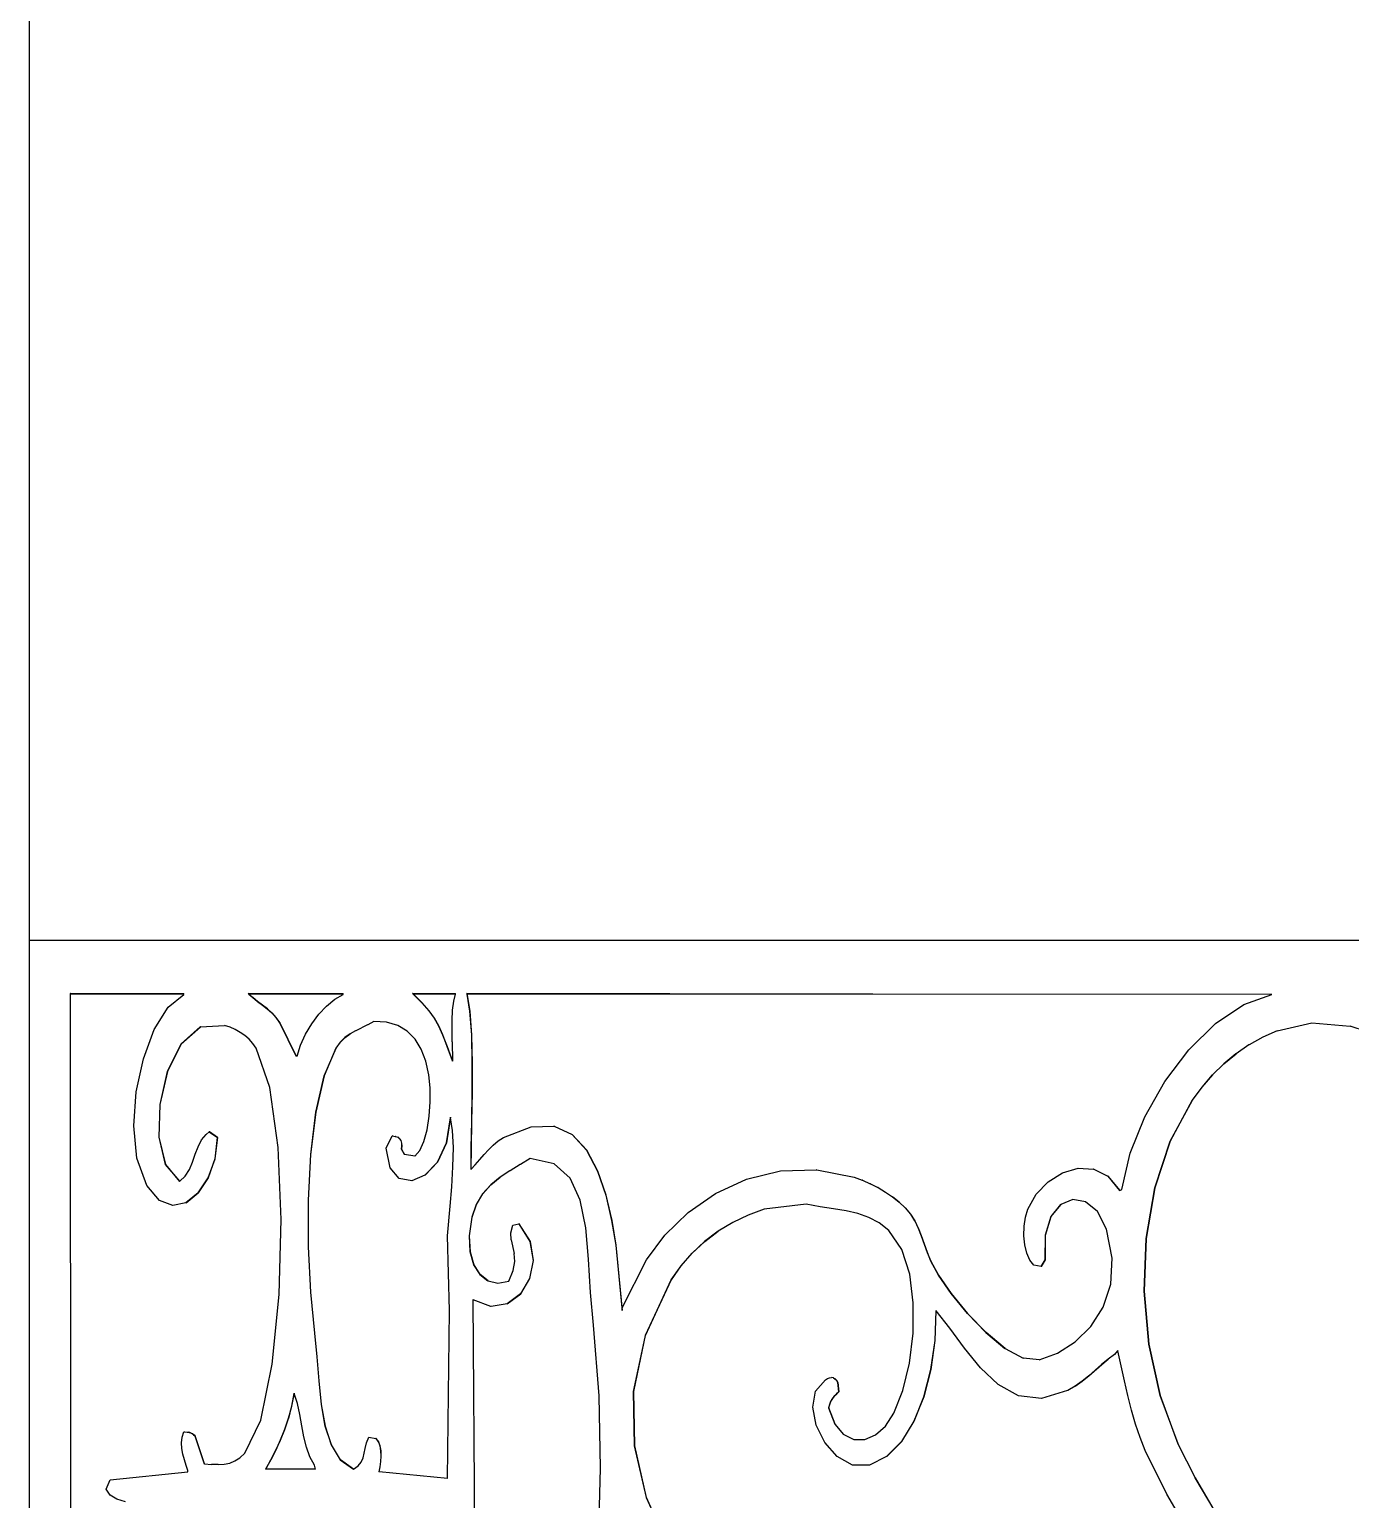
# Model space of a CAD drawing. Header units: inches. Extents: x 1397 to 20304, y -27267 to -746.
# Drawn here: x 14226.23 to 14240.74, y -21171.26 to -21155.11 of the extents above; entities that cross this region are included whole.
import ezdxf

# ---------------------------------------------------------------- set-up
doc = ezdxf.new("R2010")
doc.units = ezdxf.units.IN
doc.header["$LTSCALE"] = 17
doc.header["$MEASUREMENT"] = 0
doc.layers.add('25 BOT BAR', color=12, linetype='Continuous', lineweight=25)

msp = doc.modelspace()

# ---------------------------------------------------------------- linework, layer by layer
for p, q in [((14226.234, -21189.111), (14226.234, -21165.111)), ((14226.234, -21165.111), (14241.717, -21165.111)), ((14226.685, -21165.697), (14226.683, -21165.697)), ((14226.683, -21165.697), (14226.683, -21165.704)), ((14226.685, -21165.704), (14226.683, -21165.704)), ((14226.683, -21165.704), (14226.688, -21174.611)), ((14226.685, -21165.697), (14227.928, -21165.697)), ((14226.685, -21165.704), (14226.685, -21165.697)), ((14227.928, -21165.704), (14226.685, -21165.704)), ((14226.69, -21174.611), (14226.685, -21165.704)), ((14227.757, -21165.848), (14227.928, -21165.711)), ((14227.928, -21165.704), (14227.928, -21165.697)), ((14227.928, -21165.711), (14227.928, -21165.704)), ((14228.635, -21165.697), (14228.643, -21165.704)), ((14228.637, -21165.697), (14228.635, -21165.697)), ((14228.645, -21165.704), (14228.637, -21165.697)), ((14228.637, -21165.697), (14229.678, -21165.697)), ((14228.645, -21165.704), (14228.643, -21165.704)), ((14228.643, -21165.704), (14228.686, -21165.743)), ((14228.688, -21165.743), (14228.645, -21165.704)), ((14229.678, -21165.704), (14228.645, -21165.704)), ((14228.686, -21165.743), (14228.738, -21165.785)), ((14228.688, -21165.743), (14228.686, -21165.743)), ((14228.74, -21165.785), (14228.688, -21165.743)), ((14229.497, -21165.836), (14229.587, -21165.762)), ((14229.587, -21165.762), (14229.678, -21165.711)), ((14229.678, -21165.704), (14229.678, -21165.697)), ((14229.678, -21165.711), (14229.678, -21165.704)), ((14230.441, -21165.697), (14230.544, -21165.802)), ((14230.443, -21165.697), (14230.441, -21165.697)), ((14230.451, -21165.704), (14230.443, -21165.697)), ((14230.443, -21165.697), (14230.912, -21165.697)), ((14230.911, -21165.704), (14230.451, -21165.704)), ((14230.546, -21165.802), (14230.451, -21165.704)), ((14230.893, -21165.782), (14230.911, -21165.704)), ((14230.911, -21165.704), (14230.912, -21165.697)), ((14231.036, -21165.697), (14231.069, -21165.893)), ((14231.038, -21165.697), (14231.036, -21165.697)), ((14231.039, -21165.704), (14231.038, -21165.697)), ((14235.493, -21165.704), (14231.038, -21165.697)), ((14235.493, -21165.704), (14231.039, -21165.704)), ((14231.071, -21165.893), (14231.039, -21165.704)), ((14239.877, -21165.711), (14235.493, -21165.704)), ((14239.567, -21165.818), (14239.877, -21165.711)), ((14227.605, -21166.093), (14227.757, -21165.848)), ((14228.738, -21165.785), (14228.792, -21165.825)), ((14228.74, -21165.785), (14228.738, -21165.785)), ((14228.794, -21165.825), (14228.74, -21165.785)), ((14228.792, -21165.825), (14228.845, -21165.867)), ((14228.794, -21165.825), (14228.792, -21165.825)), ((14228.847, -21165.867), (14228.794, -21165.825)), ((14228.845, -21165.867), (14228.895, -21165.911)), ((14228.847, -21165.867), (14228.845, -21165.867)), ((14228.897, -21165.911), (14228.847, -21165.867)), ((14228.895, -21165.911), (14228.941, -21165.961)), ((14228.897, -21165.911), (14228.895, -21165.911)), ((14228.944, -21165.961), (14228.897, -21165.911)), ((14229.334, -21166.031), (14229.411, -21165.926)), ((14229.411, -21165.926), (14229.497, -21165.836)), ((14230.544, -21165.802), (14230.62, -21165.89)), ((14230.546, -21165.802), (14230.544, -21165.802)), ((14230.622, -21165.89), (14230.546, -21165.802)), ((14230.62, -21165.89), (14230.678, -21165.97)), ((14230.622, -21165.89), (14230.62, -21165.89)), ((14230.681, -21165.97), (14230.622, -21165.89)), ((14230.875, -21165.995), (14230.881, -21165.883)), ((14230.881, -21165.883), (14230.893, -21165.782)), ((14231.069, -21165.893), (14231.088, -21166.156)), ((14231.071, -21165.893), (14231.069, -21165.893)), ((14231.09, -21166.156), (14231.071, -21165.893)), ((14239.258, -21166.027), (14239.567, -21165.818)), ((14228.11, -21166.064), (14227.899, -21166.252)), ((14227.901, -21166.252), (14228.113, -21166.064)), ((14228.113, -21166.064), (14228.11, -21166.064)), ((14228.113, -21166.064), (14228.377, -21166.048)), ((14228.437, -21166.069), (14228.377, -21166.048)), ((14228.494, -21166.094), (14228.437, -21166.069)), ((14228.941, -21165.961), (14228.983, -21166.019)), ((14228.944, -21165.961), (14228.941, -21165.961)), ((14228.985, -21166.019), (14228.944, -21165.961)), ((14228.983, -21166.019), (14229.162, -21166.385)), ((14228.985, -21166.019), (14228.983, -21166.019)), ((14229.164, -21166.385), (14228.985, -21166.019)), ((14229.266, -21166.145), (14229.334, -21166.031)), ((14229.946, -21166.042), (14229.817, -21166.107)), ((14229.948, -21166.042), (14229.946, -21166.042)), ((14230.015, -21166.004), (14229.948, -21166.042)), ((14230.156, -21166.013), (14230.015, -21166.004)), ((14230.278, -21166.051), (14230.156, -21166.013)), ((14230.383, -21166.113), (14230.278, -21166.051)), ((14230.678, -21165.97), (14230.726, -21166.054)), ((14230.681, -21165.97), (14230.678, -21165.97)), ((14230.728, -21166.054), (14230.681, -21165.97)), ((14230.726, -21166.054), (14230.77, -21166.154)), ((14230.728, -21166.054), (14230.726, -21166.054)), ((14230.772, -21166.154), (14230.728, -21166.054)), ((14230.874, -21166.113), (14230.875, -21165.995)), ((14238.965, -21166.317), (14239.258, -21166.027)), ((14239.935, -21166.107), (14240.314, -21166.019)), ((14240.314, -21166.019), (14240.734, -21166.057)), ((14241.107, -21166.18), (14240.734, -21166.057)), ((14227.485, -21166.414), (14227.605, -21166.093)), ((14227.899, -21166.252), (14227.749, -21166.556)), ((14227.751, -21166.556), (14227.901, -21166.252)), ((14227.901, -21166.252), (14227.899, -21166.252)), ((14228.549, -21166.125), (14228.494, -21166.094)), ((14228.6, -21166.16), (14228.549, -21166.125)), ((14228.646, -21166.2), (14228.6, -21166.16)), ((14228.688, -21166.246), (14228.646, -21166.2)), ((14228.725, -21166.297), (14228.688, -21166.246)), ((14229.212, -21166.264), (14229.266, -21166.145)), ((14229.647, -21166.232), (14229.6, -21166.297)), ((14229.602, -21166.297), (14229.649, -21166.232)), ((14229.699, -21166.182), (14229.647, -21166.232)), ((14229.649, -21166.232), (14229.647, -21166.232)), ((14229.649, -21166.232), (14229.701, -21166.182)), ((14229.755, -21166.141), (14229.699, -21166.182)), ((14229.701, -21166.182), (14229.699, -21166.182)), ((14229.701, -21166.182), (14229.757, -21166.141)), ((14229.757, -21166.141), (14229.755, -21166.141)), ((14229.815, -21166.107), (14229.757, -21166.141)), ((14229.817, -21166.107), (14229.815, -21166.107)), ((14230.469, -21166.2), (14230.383, -21166.113)), ((14230.537, -21166.31), (14230.469, -21166.2)), ((14230.77, -21166.154), (14230.819, -21166.28)), ((14230.772, -21166.154), (14230.77, -21166.154)), ((14230.821, -21166.28), (14230.772, -21166.154)), ((14230.875, -21166.23), (14230.874, -21166.113)), ((14230.875, -21166.23), (14230.879, -21166.437)), ((14231.088, -21166.156), (14231.095, -21166.462)), ((14231.09, -21166.156), (14231.088, -21166.156)), ((14231.097, -21166.462), (14231.09, -21166.156)), ((14239.775, -21166.178), (14239.626, -21166.263)), ((14239.777, -21166.178), (14239.775, -21166.178)), ((14239.933, -21166.107), (14239.777, -21166.178)), ((14239.935, -21166.107), (14239.933, -21166.107)), ((14227.406, -21166.777), (14227.485, -21166.414)), ((14228.874, -21166.73), (14228.725, -21166.297)), ((14229.164, -21166.385), (14229.162, -21166.385)), ((14229.173, -21166.385), (14229.164, -21166.385)), ((14229.173, -21166.385), (14229.212, -21166.264)), ((14229.6, -21166.297), (14229.469, -21166.601)), ((14229.471, -21166.601), (14229.602, -21166.297)), ((14229.602, -21166.297), (14229.6, -21166.297)), ((14230.588, -21166.44), (14230.537, -21166.31)), ((14230.819, -21166.28), (14230.879, -21166.443)), ((14230.821, -21166.28), (14230.819, -21166.28)), ((14230.879, -21166.437), (14230.821, -21166.28)), ((14238.702, -21166.666), (14238.965, -21166.317)), ((14239.481, -21166.361), (14239.347, -21166.472)), ((14239.349, -21166.472), (14239.483, -21166.361)), ((14239.483, -21166.361), (14239.481, -21166.361)), ((14239.624, -21166.263), (14239.483, -21166.361)), ((14239.626, -21166.263), (14239.624, -21166.263)), ((14227.749, -21166.556), (14227.666, -21166.916)), ((14227.668, -21166.916), (14227.751, -21166.556)), ((14227.751, -21166.556), (14227.749, -21166.556)), ((14230.621, -21166.59), (14230.588, -21166.44)), ((14230.879, -21166.443), (14230.879, -21166.437)), ((14231.095, -21166.462), (14231.094, -21166.785)), ((14231.097, -21166.462), (14231.095, -21166.462)), ((14231.096, -21166.785), (14231.097, -21166.462)), ((14239.347, -21166.472), (14239.222, -21166.593)), ((14239.224, -21166.593), (14239.349, -21166.472)), ((14239.349, -21166.472), (14239.347, -21166.472)), ((14228.964, -21167.389), (14228.874, -21166.73)), ((14229.469, -21166.601), (14229.377, -21167)), ((14229.379, -21167), (14229.471, -21166.601)), ((14229.471, -21166.601), (14229.469, -21166.601)), ((14230.635, -21166.734), (14230.621, -21166.59)), ((14230.635, -21166.889), (14230.635, -21166.734)), ((14238.482, -21167.051), (14238.702, -21166.666)), ((14239.106, -21166.726), (14239.002, -21166.868)), ((14239.004, -21166.868), (14239.109, -21166.726)), ((14239.222, -21166.593), (14239.106, -21166.726)), ((14239.109, -21166.726), (14239.106, -21166.726)), ((14239.109, -21166.726), (14239.224, -21166.593)), ((14239.224, -21166.593), (14239.222, -21166.593)), ((14227.379, -21167.152), (14227.406, -21166.777)), ((14230.624, -21167.046), (14230.635, -21166.889)), ((14231.094, -21166.785), (14231.089, -21167.104)), ((14231.091, -21167.104), (14231.096, -21166.785)), ((14231.096, -21166.785), (14231.094, -21166.785)), ((14239.002, -21166.868), (14238.758, -21167.321)), ((14238.76, -21167.321), (14239.004, -21166.868)), ((14239.004, -21166.868), (14239.002, -21166.868)), ((14227.666, -21166.916), (14227.656, -21167.276)), ((14227.658, -21167.276), (14227.668, -21166.916)), ((14227.668, -21166.916), (14227.666, -21166.916)), ((14229.377, -21167), (14229.32, -21167.465)), ((14229.323, -21167.465), (14229.379, -21167)), ((14229.379, -21167), (14229.377, -21167)), ((14230.6, -21167.194), (14230.624, -21167.046)), ((14230.856, -21167.058), (14230.813, -21167.337)), ((14230.858, -21167.065), (14230.856, -21167.058)), ((14238.319, -21167.453), (14238.482, -21167.051)), ((14227.415, -21167.505), (14227.379, -21167.152)), ((14228.175, -21167.248), (14228.209, -21167.219)), ((14228.211, -21167.219), (14228.209, -21167.219)), ((14228.209, -21167.219), (14228.21, -21167.22)), ((14228.211, -21167.219), (14228.21, -21167.22)), ((14228.21, -21167.22), (14228.298, -21167.278)), ((14228.298, -21167.278), (14228.211, -21167.219)), ((14230.566, -21167.323), (14230.6, -21167.194)), ((14230.815, -21167.337), (14230.858, -21167.065)), ((14230.881, -21167.202), (14230.858, -21167.065)), ((14230.889, -21167.389), (14230.881, -21167.202)), ((14231.089, -21167.104), (14231.084, -21167.393)), ((14231.086, -21167.393), (14231.091, -21167.104)), ((14231.091, -21167.104), (14231.089, -21167.104)), ((14231.44, -21167.278), (14231.743, -21167.161)), ((14231.743, -21167.161), (14231.992, -21167.155)), ((14231.994, -21167.155), (14231.992, -21167.155)), ((14231.994, -21167.155), (14232.193, -21167.248)), ((14227.656, -21167.276), (14227.727, -21167.577)), ((14227.658, -21167.276), (14227.656, -21167.276)), ((14227.729, -21167.577), (14227.658, -21167.276)), ((14228.054, -21167.464), (14228.085, -21167.382)), ((14228.085, -21167.382), (14228.123, -21167.307)), ((14228.123, -21167.307), (14228.175, -21167.248)), ((14228.298, -21167.278), (14228.27, -21167.513)), ((14228.272, -21167.513), (14228.3, -21167.278)), ((14228.3, -21167.278), (14228.298, -21167.278)), ((14230.15, -21167.395), (14230.217, -21167.263)), ((14230.219, -21167.263), (14230.217, -21167.263)), ((14230.219, -21167.263), (14230.251, -21167.267)), ((14230.253, -21167.267), (14230.251, -21167.267)), ((14230.253, -21167.267), (14230.279, -21167.277)), ((14230.279, -21167.277), (14230.299, -21167.293)), ((14230.281, -21167.277), (14230.279, -21167.277)), ((14230.301, -21167.293), (14230.281, -21167.277)), ((14230.299, -21167.293), (14230.313, -21167.314)), ((14230.301, -21167.293), (14230.299, -21167.293)), ((14230.315, -21167.314), (14230.301, -21167.293)), ((14230.313, -21167.314), (14230.321, -21167.34)), ((14230.315, -21167.314), (14230.313, -21167.314)), ((14230.323, -21167.34), (14230.315, -21167.314)), ((14230.322, -21167.372), (14230.318, -21167.409)), ((14230.32, -21167.409), (14230.324, -21167.372)), ((14230.321, -21167.34), (14230.322, -21167.372)), ((14230.323, -21167.34), (14230.321, -21167.34)), ((14230.324, -21167.372), (14230.322, -21167.372)), ((14230.324, -21167.372), (14230.323, -21167.34)), ((14230.52, -21167.422), (14230.566, -21167.323)), ((14230.813, -21167.337), (14230.713, -21167.551)), ((14230.715, -21167.551), (14230.815, -21167.337)), ((14230.815, -21167.337), (14230.813, -21167.337)), ((14231.276, -21167.414), (14231.327, -21167.363)), ((14231.327, -21167.363), (14231.382, -21167.317)), ((14231.382, -21167.317), (14231.44, -21167.278)), ((14232.193, -21167.248), (14232.351, -21167.42)), ((14232.195, -21167.248), (14232.193, -21167.248)), ((14232.353, -21167.42), (14232.195, -21167.248)), ((14238.758, -21167.321), (14238.589, -21167.834)), ((14238.591, -21167.834), (14238.76, -21167.321)), ((14238.76, -21167.321), (14238.758, -21167.321)), ((14227.524, -21167.805), (14227.415, -21167.505)), ((14228.024, -21167.55), (14228.054, -21167.464)), ((14228.27, -21167.513), (14228.195, -21167.722)), ((14228.198, -21167.722), (14228.272, -21167.513)), ((14228.272, -21167.513), (14228.27, -21167.513)), ((14228.997, -21168.179), (14228.964, -21167.389)), ((14229.32, -21167.465), (14229.295, -21167.968)), ((14229.297, -21167.968), (14229.323, -21167.465)), ((14229.323, -21167.465), (14229.32, -21167.465)), ((14230.194, -21167.614), (14230.15, -21167.395)), ((14230.318, -21167.409), (14230.351, -21167.468)), ((14230.32, -21167.409), (14230.318, -21167.409)), ((14230.354, -21167.468), (14230.32, -21167.409)), ((14230.354, -21167.468), (14230.351, -21167.468)), ((14230.464, -21167.483), (14230.354, -21167.468)), ((14230.464, -21167.483), (14230.52, -21167.422)), ((14230.884, -21167.602), (14230.889, -21167.389)), ((14231.084, -21167.393), (14231.081, -21167.629)), ((14231.083, -21167.627), (14231.086, -21167.393)), ((14231.086, -21167.393), (14231.084, -21167.393)), ((14231.13, -21167.578), (14231.178, -21167.523)), ((14231.178, -21167.523), (14231.226, -21167.468)), ((14231.226, -21167.468), (14231.276, -21167.414)), ((14231.731, -21167.512), (14231.625, -21167.577)), ((14231.995, -21167.567), (14231.731, -21167.512)), ((14232.351, -21167.42), (14232.473, -21167.648)), ((14232.353, -21167.42), (14232.351, -21167.42)), ((14232.475, -21167.648), (14232.353, -21167.42)), ((14238.228, -21167.849), (14238.319, -21167.453)), ((14227.727, -21167.577), (14227.883, -21167.761)), ((14227.729, -21167.577), (14227.727, -21167.577)), ((14227.884, -21167.76), (14227.729, -21167.577)), ((14227.884, -21167.76), (14227.945, -21167.704)), ((14227.945, -21167.704), (14227.99, -21167.632)), ((14227.99, -21167.632), (14228.024, -21167.55)), ((14230.295, -21167.731), (14230.194, -21167.614)), ((14230.577, -21167.693), (14230.433, -21167.755)), ((14230.713, -21167.551), (14230.577, -21167.693)), ((14230.58, -21167.693), (14230.577, -21167.693)), ((14230.58, -21167.693), (14230.715, -21167.551)), ((14230.715, -21167.551), (14230.713, -21167.551)), ((14230.871, -21167.823), (14230.884, -21167.602)), ((14231.081, -21167.629), (14231.083, -21167.627)), ((14231.083, -21167.627), (14231.13, -21167.578)), ((14231.51, -21167.644), (14231.403, -21167.717)), ((14231.512, -21167.644), (14231.51, -21167.644)), ((14231.622, -21167.577), (14231.512, -21167.644)), ((14231.625, -21167.577), (14231.622, -21167.577)), ((14232.172, -21167.726), (14231.995, -21167.567)), ((14232.473, -21167.648), (14232.563, -21167.913)), ((14232.475, -21167.648), (14232.473, -21167.648)), ((14232.565, -21167.913), (14232.475, -21167.648)), ((14234.109, -21167.736), (14234.481, -21167.644)), ((14234.481, -21167.644), (14234.877, -21167.633)), ((14234.879, -21167.633), (14234.877, -21167.633)), ((14234.879, -21167.633), (14235.288, -21167.717)), ((14237.419, -21167.766), (14237.577, -21167.668)), ((14237.577, -21167.668), (14237.748, -21167.618)), ((14237.75, -21167.618), (14237.748, -21167.618)), ((14237.75, -21167.618), (14237.919, -21167.627)), ((14237.921, -21167.627), (14237.919, -21167.627)), ((14237.921, -21167.627), (14238.075, -21167.706)), ((14238.075, -21167.706), (14238.205, -21167.863)), ((14238.077, -21167.706), (14238.075, -21167.706)), ((14238.207, -21167.862), (14238.077, -21167.706)), ((14227.661, -21167.97), (14227.524, -21167.805)), ((14227.883, -21167.761), (14227.884, -21167.76)), ((14228.195, -21167.722), (14228.086, -21167.888)), ((14228.088, -21167.888), (14228.198, -21167.722)), ((14228.198, -21167.722), (14228.195, -21167.722)), ((14230.431, -21167.755), (14230.295, -21167.731)), ((14230.433, -21167.755), (14230.431, -21167.755)), ((14230.853, -21168.035), (14230.871, -21167.823)), ((14231.299, -21167.8), (14231.21, -21167.899)), ((14231.212, -21167.899), (14231.301, -21167.8)), ((14231.401, -21167.717), (14231.299, -21167.8)), ((14231.301, -21167.8), (14231.299, -21167.8)), ((14231.301, -21167.8), (14231.403, -21167.717)), ((14231.403, -21167.717), (14231.401, -21167.717)), ((14232.282, -21167.969), (14232.172, -21167.726)), ((14233.768, -21167.894), (14234.109, -21167.736)), ((14235.29, -21167.717), (14235.288, -21167.717)), ((14235.29, -21167.717), (14235.377, -21167.749)), ((14235.38, -21167.749), (14235.377, -21167.749)), ((14235.38, -21167.749), (14235.465, -21167.787)), ((14235.467, -21167.787), (14235.465, -21167.787)), ((14235.467, -21167.787), (14235.55, -21167.83)), ((14235.552, -21167.83), (14235.55, -21167.83)), ((14235.552, -21167.83), (14235.632, -21167.879)), ((14237.287, -21167.903), (14237.419, -21167.766)), ((14238.205, -21167.863), (14238.207, -21167.862)), ((14238.207, -21167.862), (14238.228, -21167.849)), ((14238.589, -21167.834), (14238.494, -21168.389)), ((14238.496, -21168.389), (14238.591, -21167.834)), ((14238.591, -21167.834), (14238.589, -21167.834)), ((14227.808, -21168.028), (14227.661, -21167.97)), ((14227.81, -21168.028), (14227.808, -21168.028)), ((14227.809, -21168.028), (14227.81, -21168.028)), ((14227.953, -21167.996), (14227.81, -21168.028)), ((14228.086, -21167.888), (14227.953, -21167.996)), ((14227.956, -21167.996), (14227.953, -21167.996)), ((14227.956, -21167.996), (14228.088, -21167.888)), ((14228.088, -21167.888), (14228.086, -21167.888)), ((14229.295, -21167.968), (14229.296, -21168.482)), ((14229.297, -21167.968), (14229.295, -21167.968)), ((14229.298, -21168.482), (14229.297, -21167.968)), ((14231.139, -21168.016), (14231.092, -21168.156)), ((14231.094, -21168.156), (14231.141, -21168.016)), ((14231.21, -21167.899), (14231.139, -21168.016)), ((14231.141, -21168.016), (14231.139, -21168.016)), ((14231.141, -21168.016), (14231.212, -21167.899)), ((14231.212, -21167.899), (14231.21, -21167.899)), ((14232.342, -21168.273), (14232.282, -21167.969)), ((14232.563, -21167.913), (14232.628, -21168.191)), ((14232.565, -21167.913), (14232.563, -21167.913)), ((14232.63, -21168.191), (14232.565, -21167.913)), ((14233.466, -21168.104), (14233.768, -21167.894)), ((14234.761, -21168.01), (14234.303, -21168.068)), ((14234.916, -21168.04), (14234.761, -21168.01)), ((14235.634, -21167.879), (14235.632, -21167.879)), ((14235.634, -21167.879), (14235.709, -21167.932)), ((14235.709, -21167.932), (14235.782, -21167.99)), ((14235.711, -21167.932), (14235.709, -21167.932)), ((14235.784, -21167.99), (14235.711, -21167.932)), ((14235.782, -21167.99), (14235.849, -21168.053)), ((14235.784, -21167.99), (14235.782, -21167.99)), ((14235.851, -21168.053), (14235.784, -21167.99)), ((14237.195, -21168.068), (14237.287, -21167.903)), ((14237.558, -21168.017), (14237.45, -21168.148)), ((14237.453, -21168.148), (14237.56, -21168.017)), ((14237.56, -21168.017), (14237.558, -21168.017)), ((14237.69, -21167.962), (14237.56, -21168.017)), ((14237.83, -21167.987), (14237.69, -21167.962)), ((14237.96, -21168.094), (14237.83, -21167.987)), ((14228.976, -21169.004), (14228.997, -21168.179)), ((14230.823, -21168.361), (14230.853, -21168.035)), ((14231.092, -21168.156), (14231.064, -21168.359)), ((14231.067, -21168.359), (14231.094, -21168.156)), ((14231.094, -21168.156), (14231.092, -21168.156)), ((14233.211, -21168.353), (14233.466, -21168.104)), ((14234.125, -21168.131), (14233.959, -21168.212)), ((14234.127, -21168.131), (14234.125, -21168.131)), ((14234.301, -21168.068), (14234.127, -21168.131)), ((14234.303, -21168.068), (14234.301, -21168.068)), ((14235.062, -21168.063), (14234.916, -21168.04)), ((14235.2, -21168.086), (14235.062, -21168.063)), ((14235.329, -21168.115), (14235.2, -21168.086)), ((14235.45, -21168.157), (14235.329, -21168.115)), ((14235.563, -21168.217), (14235.45, -21168.157)), ((14235.849, -21168.053), (14235.907, -21168.122)), ((14235.851, -21168.053), (14235.849, -21168.053)), ((14235.91, -21168.122), (14235.851, -21168.053)), ((14235.907, -21168.122), (14235.954, -21168.196)), ((14235.91, -21168.122), (14235.907, -21168.122)), ((14235.956, -21168.196), (14235.91, -21168.122)), ((14237.156, -21168.255), (14237.17, -21168.156)), ((14237.17, -21168.156), (14237.195, -21168.068)), ((14237.45, -21168.148), (14237.387, -21168.352)), ((14237.389, -21168.352), (14237.453, -21168.148)), ((14237.453, -21168.148), (14237.45, -21168.148)), ((14238.059, -21168.288), (14237.96, -21168.094)), ((14231.52, -21168.326), (14231.541, -21168.244)), ((14231.524, -21168.402), (14231.52, -21168.326)), ((14231.541, -21168.244), (14231.608, -21168.229)), ((14231.61, -21168.229), (14231.608, -21168.229)), ((14231.608, -21168.229), (14231.731, -21168.421)), ((14231.61, -21168.229), (14231.608, -21168.23)), ((14231.733, -21168.421), (14231.61, -21168.229)), ((14232.374, -21168.617), (14232.342, -21168.273)), ((14232.628, -21168.191), (14232.674, -21168.463)), ((14232.63, -21168.191), (14232.628, -21168.191)), ((14232.676, -21168.463), (14232.63, -21168.191)), ((14233.796, -21168.309), (14233.647, -21168.421)), ((14233.649, -21168.421), (14233.798, -21168.309)), ((14233.798, -21168.309), (14233.796, -21168.309)), ((14233.956, -21168.212), (14233.798, -21168.309)), ((14233.959, -21168.212), (14233.956, -21168.212)), ((14235.67, -21168.302), (14235.563, -21168.217)), ((14235.811, -21168.509), (14235.67, -21168.302)), ((14235.954, -21168.196), (14235.992, -21168.275)), ((14235.956, -21168.196), (14235.954, -21168.196)), ((14235.995, -21168.275), (14235.956, -21168.196)), ((14235.992, -21168.275), (14236.026, -21168.359)), ((14235.995, -21168.275), (14235.992, -21168.275)), ((14236.028, -21168.359), (14235.995, -21168.275)), ((14237.154, -21168.358), (14237.156, -21168.255)), ((14237.387, -21168.352), (14237.386, -21168.624)), ((14237.389, -21168.352), (14237.387, -21168.352)), ((14237.388, -21168.624), (14237.389, -21168.352)), ((14238.124, -21168.605), (14238.059, -21168.288)), ((14229.296, -21168.482), (14229.32, -21168.979)), ((14229.298, -21168.482), (14229.296, -21168.482)), ((14229.323, -21168.979), (14229.298, -21168.482)), ((14230.845, -21169.181), (14230.823, -21168.361)), ((14231.064, -21168.359), (14231.073, -21168.534)), ((14231.067, -21168.359), (14231.064, -21168.359)), ((14231.075, -21168.534), (14231.067, -21168.359)), ((14231.524, -21168.402), (14231.557, -21168.555)), ((14231.733, -21168.421), (14231.731, -21168.421)), ((14231.731, -21168.421), (14231.765, -21168.629)), ((14231.767, -21168.629), (14231.733, -21168.421)), ((14232.674, -21168.463), (14232.741, -21169.181)), ((14232.676, -21168.463), (14232.674, -21168.463)), ((14232.741, -21169.151), (14232.676, -21168.463)), ((14233.011, -21168.624), (14233.211, -21168.353)), ((14233.647, -21168.421), (14233.51, -21168.548)), ((14233.512, -21168.548), (14233.649, -21168.421)), ((14233.649, -21168.421), (14233.647, -21168.421)), ((14235.899, -21168.781), (14235.811, -21168.509)), ((14236.026, -21168.359), (14236.091, -21168.541)), ((14236.028, -21168.359), (14236.026, -21168.359)), ((14236.093, -21168.541), (14236.028, -21168.359)), ((14237.164, -21168.459), (14237.154, -21168.358)), ((14237.185, -21168.551), (14237.164, -21168.459)), ((14238.494, -21168.389), (14238.472, -21168.967)), ((14238.475, -21168.967), (14238.496, -21168.389)), ((14238.496, -21168.389), (14238.494, -21168.389)), ((14231.075, -21168.534), (14231.073, -21168.534)), ((14231.073, -21168.534), (14231.113, -21168.677)), ((14231.115, -21168.677), (14231.075, -21168.534)), ((14231.547, -21168.741), (14231.563, -21168.641)), ((14231.563, -21168.641), (14231.557, -21168.555)), ((14231.765, -21168.629), (14231.725, -21168.829)), ((14231.728, -21168.829), (14231.767, -21168.629)), ((14231.767, -21168.629), (14231.765, -21168.629)), ((14232.396, -21168.981), (14232.374, -21168.617)), ((14232.741, -21169.151), (14233.011, -21168.624)), ((14233.51, -21168.548), (14233.387, -21168.69)), ((14233.389, -21168.69), (14233.512, -21168.548)), ((14233.512, -21168.548), (14233.51, -21168.548)), ((14236.091, -21168.541), (14236.13, -21168.639)), ((14236.093, -21168.541), (14236.091, -21168.541)), ((14236.132, -21168.639), (14236.093, -21168.541)), ((14236.13, -21168.639), (14236.214, -21168.793)), ((14236.132, -21168.639), (14236.13, -21168.639)), ((14236.216, -21168.793), (14236.132, -21168.639)), ((14237.218, -21168.628), (14237.185, -21168.551)), ((14237.263, -21168.683), (14237.218, -21168.628)), ((14237.386, -21168.624), (14237.341, -21168.698)), ((14237.343, -21168.698), (14237.388, -21168.624)), ((14237.388, -21168.624), (14237.386, -21168.624)), ((14238.107, -21168.891), (14238.124, -21168.605)), ((14231.115, -21168.677), (14231.113, -21168.677)), ((14231.113, -21168.677), (14231.18, -21168.784)), ((14231.182, -21168.784), (14231.115, -21168.677)), ((14231.182, -21168.784), (14231.18, -21168.784)), ((14231.18, -21168.784), (14231.269, -21168.853)), ((14231.272, -21168.853), (14231.182, -21168.784)), ((14231.496, -21168.859), (14231.547, -21168.741)), ((14231.725, -21168.829), (14231.625, -21168.996)), ((14231.628, -21168.996), (14231.728, -21168.829)), ((14231.728, -21168.829), (14231.725, -21168.829)), ((14233.387, -21168.69), (14233.28, -21168.844)), ((14233.282, -21168.844), (14233.389, -21168.69)), ((14233.389, -21168.69), (14233.387, -21168.69)), ((14235.939, -21169.095), (14235.899, -21168.781)), ((14236.214, -21168.793), (14236.354, -21168.993)), ((14236.216, -21168.793), (14236.214, -21168.793)), ((14236.356, -21168.993), (14236.216, -21168.793)), ((14237.341, -21168.698), (14237.263, -21168.683)), ((14237.343, -21168.698), (14237.341, -21168.698)), ((14229.32, -21168.979), (14229.364, -21169.43)), ((14229.323, -21168.979), (14229.32, -21168.979)), ((14229.366, -21169.43), (14229.323, -21168.979)), ((14231.272, -21168.853), (14231.269, -21168.853)), ((14231.272, -21168.853), (14231.376, -21168.879)), ((14231.376, -21168.879), (14231.496, -21168.859)), ((14231.625, -21168.996), (14231.479, -21169.107)), ((14231.481, -21169.107), (14231.628, -21168.996)), ((14231.628, -21168.996), (14231.625, -21168.996)), ((14232.427, -21169.342), (14232.396, -21168.981)), ((14233.28, -21168.844), (14232.995, -21169.455)), ((14232.997, -21169.455), (14233.282, -21168.844)), ((14233.282, -21168.844), (14233.28, -21168.844)), ((14236.354, -21168.993), (14236.533, -21169.212)), ((14236.356, -21168.993), (14236.354, -21168.993)), ((14236.535, -21169.212), (14236.356, -21168.993)), ((14238.024, -21169.142), (14238.107, -21168.891)), ((14238.472, -21168.967), (14238.524, -21169.548)), ((14238.475, -21168.967), (14238.472, -21168.967)), ((14238.526, -21169.548), (14238.475, -21168.967)), ((14228.901, -21169.77), (14228.976, -21169.004)), ((14231.103, -21169.064), (14231.148, -21174.89)), ((14231.105, -21169.064), (14231.103, -21169.064)), ((14231.15, -21174.887), (14231.105, -21169.064)), ((14231.3, -21169.137), (14231.105, -21169.064)), ((14231.303, -21169.137), (14231.3, -21169.137)), ((14231.479, -21169.107), (14231.303, -21169.137)), ((14231.481, -21169.107), (14231.479, -21169.107)), ((14232.741, -21169.181), (14232.741, -21169.151)), ((14235.936, -21169.429), (14235.939, -21169.095)), ((14237.889, -21169.354), (14238.024, -21169.142)), ((14230.823, -21171.025), (14230.845, -21169.181)), ((14236.186, -21169.181), (14236.175, -21169.507)), ((14236.178, -21169.507), (14236.188, -21169.183)), ((14236.188, -21169.183), (14236.186, -21169.181)), ((14236.339, -21169.374), (14236.188, -21169.183)), ((14236.533, -21169.212), (14236.736, -21169.421)), ((14236.535, -21169.212), (14236.533, -21169.212)), ((14236.738, -21169.421), (14236.535, -21169.212)), ((14229.364, -21169.43), (14229.39, -21169.688)), ((14229.366, -21169.43), (14229.364, -21169.43)), ((14229.392, -21169.688), (14229.366, -21169.43)), ((14232.49, -21170.117), (14232.427, -21169.342)), ((14232.995, -21169.455), (14232.866, -21170.069)), ((14232.868, -21170.069), (14232.997, -21169.455)), ((14232.997, -21169.455), (14232.995, -21169.455)), ((14235.896, -21169.757), (14235.936, -21169.429)), ((14236.501, -21169.593), (14236.339, -21169.374)), ((14236.736, -21169.421), (14236.945, -21169.595)), ((14236.738, -21169.421), (14236.736, -21169.421)), ((14236.947, -21169.595), (14236.738, -21169.421)), ((14237.717, -21169.524), (14237.889, -21169.354)), ((14236.175, -21169.507), (14236.131, -21169.826)), ((14236.133, -21169.826), (14236.178, -21169.507)), ((14236.178, -21169.507), (14236.175, -21169.507)), ((14236.677, -21169.809), (14236.501, -21169.593)), ((14236.947, -21169.595), (14236.945, -21169.595)), ((14236.947, -21169.595), (14237.145, -21169.704)), ((14237.522, -21169.648), (14237.717, -21169.524)), ((14238.183, -21169.62), (14238.149, -21169.664)), ((14238.151, -21169.664), (14238.183, -21169.622)), ((14238.183, -21169.622), (14238.183, -21169.62)), ((14238.222, -21169.787), (14238.183, -21169.622)), ((14238.526, -21169.548), (14238.524, -21169.548)), ((14238.524, -21169.548), (14238.648, -21170.114)), ((14238.65, -21170.114), (14238.526, -21169.548)), ((14228.776, -21170.383), (14228.901, -21169.77)), ((14229.39, -21169.688), (14229.412, -21169.952)), ((14229.392, -21169.688), (14229.39, -21169.688)), ((14229.414, -21169.952), (14229.392, -21169.688)), ((14235.824, -21170.058), (14235.896, -21169.757)), ((14237.147, -21169.704), (14237.145, -21169.704)), ((14237.319, -21169.722), (14237.147, -21169.704)), ((14237.319, -21169.722), (14237.522, -21169.648)), ((14238.006, -21169.773), (14237.865, -21169.896)), ((14237.867, -21169.896), (14238.008, -21169.773)), ((14238.077, -21169.715), (14238.006, -21169.773)), ((14238.008, -21169.773), (14238.006, -21169.773)), ((14238.008, -21169.773), (14238.079, -21169.715)), ((14238.079, -21169.715), (14238.077, -21169.715)), ((14238.149, -21169.664), (14238.079, -21169.715)), ((14238.151, -21169.664), (14238.149, -21169.664)), ((14238.259, -21169.953), (14238.222, -21169.787)), ((14229.412, -21169.952), (14229.439, -21170.21)), ((14229.414, -21169.952), (14229.412, -21169.952)), ((14229.441, -21170.21), (14229.414, -21169.952)), ((14234.864, -21170.067), (14234.974, -21169.942)), ((14234.974, -21169.942), (14234.996, -21169.926)), ((14234.996, -21169.926), (14235.018, -21169.917)), ((14235.018, -21169.917), (14235.039, -21169.914)), ((14235.042, -21169.914), (14235.039, -21169.914)), ((14235.039, -21169.914), (14235.04, -21169.914)), ((14235.042, -21169.914), (14235.04, -21169.914)), ((14235.06, -21169.917), (14235.042, -21169.914)), ((14235.062, -21169.917), (14235.06, -21169.917)), ((14235.062, -21169.917), (14235.078, -21169.928)), ((14235.078, -21169.928), (14235.095, -21169.946)), ((14235.081, -21169.928), (14235.078, -21169.928)), ((14235.097, -21169.946), (14235.081, -21169.928)), ((14235.095, -21169.946), (14235.109, -21169.971)), ((14235.097, -21169.946), (14235.095, -21169.946)), ((14235.111, -21169.971), (14235.097, -21169.946)), ((14236.131, -21169.826), (14236.053, -21170.127)), ((14236.055, -21170.127), (14236.133, -21169.826)), ((14236.133, -21169.826), (14236.131, -21169.826)), ((14236.872, -21169.992), (14236.677, -21169.809)), ((14237.792, -21169.956), (14237.715, -21170.011)), ((14237.717, -21170.011), (14237.794, -21169.956)), ((14237.865, -21169.896), (14237.792, -21169.956)), ((14237.794, -21169.956), (14237.792, -21169.956)), ((14237.794, -21169.956), (14237.867, -21169.896)), ((14237.867, -21169.896), (14237.865, -21169.896)), ((14238.296, -21170.114), (14238.259, -21169.953)), ((14229.114, -21170.231), (14229.141, -21170.092)), ((14229.14, -21170.088), (14229.127, -21170.155)), ((14229.141, -21170.092), (14229.127, -21170.155)), ((14229.141, -21170.092), (14229.14, -21170.088)), ((14229.177, -21170.202), (14229.141, -21170.092)), ((14232.504, -21170.909), (14232.49, -21170.117)), ((14232.866, -21170.069), (14232.876, -21170.667)), ((14232.868, -21170.069), (14232.866, -21170.069)), ((14232.878, -21170.667), (14232.868, -21170.069)), ((14234.834, -21170.242), (14234.864, -21170.067)), ((14235.076, -21170.114), (14235.059, -21170.133)), ((14235.061, -21170.133), (14235.078, -21170.114)), ((14235.096, -21170.094), (14235.076, -21170.114)), ((14235.078, -21170.114), (14235.076, -21170.114)), ((14235.078, -21170.114), (14235.098, -21170.094)), ((14235.12, -21170.074), (14235.096, -21170.094)), ((14235.098, -21170.094), (14235.096, -21170.094)), ((14235.098, -21170.094), (14235.122, -21170.074)), ((14235.109, -21169.971), (14235.12, -21170.074)), ((14235.111, -21169.971), (14235.109, -21169.971)), ((14235.122, -21170.074), (14235.111, -21169.971)), ((14235.122, -21170.074), (14235.12, -21170.074)), ((14235.726, -21170.308), (14235.824, -21170.058)), ((14236.053, -21170.127), (14235.945, -21170.395)), ((14235.947, -21170.395), (14236.055, -21170.127)), ((14236.055, -21170.127), (14236.053, -21170.127)), ((14237.093, -21170.115), (14236.872, -21169.992)), ((14237.345, -21170.147), (14237.093, -21170.115)), ((14237.633, -21170.059), (14237.347, -21170.147)), ((14237.635, -21170.059), (14237.633, -21170.059)), ((14237.715, -21170.011), (14237.635, -21170.059)), ((14237.717, -21170.011), (14237.715, -21170.011)), ((14238.336, -21170.273), (14238.296, -21170.114)), ((14238.65, -21170.114), (14238.648, -21170.114)), ((14238.648, -21170.114), (14238.845, -21170.645)), ((14238.847, -21170.645), (14238.65, -21170.114)), ((14229.078, -21170.364), (14229.114, -21170.231)), ((14229.111, -21170.231), (14229.093, -21170.302)), ((14229.127, -21170.155), (14229.111, -21170.231)), ((14229.114, -21170.231), (14229.111, -21170.231)), ((14229.204, -21170.322), (14229.177, -21170.202)), ((14229.439, -21170.21), (14229.48, -21170.449)), ((14229.441, -21170.21), (14229.439, -21170.21)), ((14229.483, -21170.449), (14229.441, -21170.21)), ((14234.873, -21170.438), (14234.834, -21170.242)), ((14235.019, -21170.211), (14235.008, -21170.249)), ((14235.008, -21170.249), (14235.079, -21170.428)), ((14235.01, -21170.249), (14235.008, -21170.249)), ((14235.01, -21170.249), (14235.022, -21170.211)), ((14235.081, -21170.428), (14235.01, -21170.249)), ((14235.031, -21170.18), (14235.019, -21170.211)), ((14235.022, -21170.211), (14235.019, -21170.211)), ((14235.022, -21170.211), (14235.034, -21170.18)), ((14235.044, -21170.155), (14235.031, -21170.18)), ((14235.034, -21170.18), (14235.031, -21170.18)), ((14235.034, -21170.18), (14235.046, -21170.155)), ((14235.059, -21170.133), (14235.044, -21170.155)), ((14235.046, -21170.155), (14235.044, -21170.155)), ((14235.046, -21170.155), (14235.061, -21170.133)), ((14235.061, -21170.133), (14235.059, -21170.133)), ((14237.347, -21170.147), (14237.345, -21170.147)), ((14238.379, -21170.426), (14238.336, -21170.273)), ((14228.601, -21170.747), (14228.776, -21170.383)), ((14229.076, -21170.364), (14229.035, -21170.487)), ((14229.037, -21170.487), (14229.078, -21170.364)), ((14229.093, -21170.302), (14229.076, -21170.364)), ((14229.078, -21170.364), (14229.076, -21170.364)), ((14229.093, -21170.302), (14229.078, -21170.364)), ((14229.226, -21170.445), (14229.204, -21170.322)), ((14229.248, -21170.566), (14229.226, -21170.445)), ((14229.48, -21170.449), (14229.547, -21170.656)), ((14229.483, -21170.449), (14229.48, -21170.449)), ((14229.549, -21170.656), (14229.483, -21170.449)), ((14234.967, -21170.628), (14234.873, -21170.438)), ((14235.079, -21170.428), (14235.174, -21170.542)), ((14235.081, -21170.428), (14235.079, -21170.428)), ((14235.176, -21170.542), (14235.081, -21170.428)), ((14235.523, -21170.546), (14235.633, -21170.448)), ((14235.633, -21170.448), (14235.726, -21170.308)), ((14235.945, -21170.395), (14235.808, -21170.619)), ((14235.811, -21170.619), (14235.947, -21170.395)), ((14235.947, -21170.395), (14235.945, -21170.395)), ((14238.428, -21170.575), (14238.379, -21170.426)), ((14227.904, -21170.631), (14227.91, -21170.57)), ((14227.91, -21170.57), (14227.928, -21170.513)), ((14227.928, -21170.513), (14227.941, -21170.513)), ((14227.941, -21170.513), (14227.965, -21170.514)), ((14227.967, -21170.514), (14227.965, -21170.514)), ((14227.967, -21170.514), (14227.984, -21170.517)), ((14227.987, -21170.517), (14227.984, -21170.517)), ((14227.987, -21170.517), (14228, -21170.521)), ((14228.002, -21170.521), (14228, -21170.521)), ((14228.002, -21170.521), (14228.013, -21170.527)), ((14228.015, -21170.527), (14228.013, -21170.527)), ((14228.015, -21170.527), (14228.025, -21170.535)), ((14228.025, -21170.535), (14228.037, -21170.545)), ((14228.027, -21170.535), (14228.025, -21170.535)), ((14228.039, -21170.545), (14228.027, -21170.535)), ((14228.037, -21170.545), (14228.051, -21170.557)), ((14228.039, -21170.545), (14228.037, -21170.545)), ((14228.054, -21170.557), (14228.039, -21170.545)), ((14228.051, -21170.557), (14228.152, -21170.864)), ((14228.054, -21170.557), (14228.051, -21170.557)), ((14228.155, -21170.864), (14228.054, -21170.557)), ((14228.988, -21170.604), (14228.938, -21170.714)), ((14228.94, -21170.714), (14228.991, -21170.604)), ((14229.035, -21170.487), (14228.988, -21170.604)), ((14228.991, -21170.604), (14228.988, -21170.604)), ((14228.991, -21170.604), (14229.037, -21170.487)), ((14229.037, -21170.487), (14229.035, -21170.487)), ((14229.275, -21170.681), (14229.248, -21170.566)), ((14229.936, -21170.634), (14229.959, -21170.571)), ((14229.961, -21170.571), (14229.959, -21170.571)), ((14229.961, -21170.571), (14230.037, -21170.586)), ((14230.037, -21170.586), (14230.065, -21170.621)), ((14230.04, -21170.586), (14230.037, -21170.586)), ((14230.067, -21170.621), (14230.04, -21170.586)), ((14235.176, -21170.542), (14235.174, -21170.542)), ((14235.176, -21170.542), (14235.286, -21170.597)), ((14235.286, -21170.597), (14235.405, -21170.597)), ((14235.405, -21170.597), (14235.523, -21170.546)), ((14238.486, -21170.718), (14238.428, -21170.575)), ((14227.907, -21170.694), (14227.904, -21170.631)), ((14227.919, -21170.757), (14227.907, -21170.694)), ((14227.935, -21170.819), (14227.919, -21170.757)), ((14228.546, -21170.797), (14228.601, -21170.747)), ((14228.938, -21170.714), (14228.883, -21170.82)), ((14228.885, -21170.82), (14228.94, -21170.714)), ((14228.94, -21170.714), (14228.938, -21170.714)), ((14229.312, -21170.787), (14229.275, -21170.681)), ((14229.547, -21170.656), (14229.647, -21170.818)), ((14229.549, -21170.656), (14229.547, -21170.656)), ((14229.649, -21170.818), (14229.549, -21170.656)), ((14229.897, -21170.798), (14229.91, -21170.747)), ((14229.91, -21170.747), (14229.921, -21170.693)), ((14229.921, -21170.693), (14229.936, -21170.634)), ((14230.065, -21170.621), (14230.083, -21170.666)), ((14230.067, -21170.621), (14230.065, -21170.621)), ((14230.085, -21170.666), (14230.067, -21170.621)), ((14230.083, -21170.666), (14230.092, -21170.72)), ((14230.085, -21170.666), (14230.083, -21170.666)), ((14230.094, -21170.72), (14230.085, -21170.666)), ((14230.092, -21170.72), (14230.093, -21170.778)), ((14230.094, -21170.72), (14230.092, -21170.72)), ((14230.095, -21170.778), (14230.094, -21170.72)), ((14232.876, -21170.667), (14233.007, -21171.233)), ((14232.878, -21170.667), (14232.876, -21170.667)), ((14233.009, -21171.233), (14232.878, -21170.667)), ((14235.104, -21170.784), (14234.967, -21170.628)), ((14235.808, -21170.619), (14235.645, -21170.784)), ((14235.647, -21170.784), (14235.811, -21170.619)), ((14235.811, -21170.619), (14235.808, -21170.619)), ((14238.722, -21171.197), (14238.486, -21170.718)), ((14238.845, -21170.645), (14239.032, -21171.017)), ((14238.847, -21170.645), (14238.845, -21170.645)), ((14239.034, -21171.017), (14238.847, -21170.645)), ((14227.954, -21170.88), (14227.935, -21170.819)), ((14227.973, -21170.937), (14227.954, -21170.88)), ((14228.155, -21170.864), (14228.152, -21170.864)), ((14228.155, -21170.864), (14228.234, -21170.87)), ((14228.237, -21170.87), (14228.234, -21170.87)), ((14228.308, -21170.872), (14228.237, -21170.87)), ((14228.308, -21170.872), (14228.374, -21170.867)), ((14228.374, -21170.867), (14228.434, -21170.855)), ((14228.434, -21170.855), (14228.491, -21170.832)), ((14228.491, -21170.832), (14228.546, -21170.797)), ((14228.883, -21170.82), (14228.826, -21170.923)), ((14228.828, -21170.923), (14228.826, -21170.923)), ((14228.828, -21170.923), (14228.885, -21170.82)), ((14229.375, -21170.923), (14228.828, -21170.923)), ((14228.885, -21170.82), (14228.883, -21170.82)), ((14229.364, -21170.879), (14229.312, -21170.787)), ((14229.375, -21170.923), (14229.364, -21170.879)), ((14229.647, -21170.818), (14229.791, -21170.923)), ((14229.649, -21170.818), (14229.647, -21170.818)), ((14229.792, -21170.922), (14229.649, -21170.818)), ((14229.791, -21170.923), (14229.792, -21170.922)), ((14229.792, -21170.922), (14229.843, -21170.886)), ((14229.843, -21170.886), (14229.876, -21170.844)), ((14229.876, -21170.844), (14229.897, -21170.798)), ((14230.081, -21170.897), (14230.071, -21170.952)), ((14230.073, -21170.952), (14230.084, -21170.897)), ((14230.089, -21170.838), (14230.081, -21170.897)), ((14230.084, -21170.897), (14230.081, -21170.897)), ((14230.084, -21170.897), (14230.091, -21170.838)), ((14230.093, -21170.778), (14230.089, -21170.838)), ((14230.091, -21170.838), (14230.089, -21170.838)), ((14230.091, -21170.838), (14230.095, -21170.778)), ((14230.095, -21170.778), (14230.093, -21170.778)), ((14232.483, -21171.71), (14232.504, -21170.909)), ((14235.271, -21170.876), (14235.104, -21170.784)), ((14235.456, -21170.879), (14235.271, -21170.876)), ((14235.459, -21170.879), (14235.456, -21170.879)), ((14235.645, -21170.784), (14235.459, -21170.879)), ((14235.647, -21170.784), (14235.645, -21170.784)), ((14227.075, -21171.142), (14227.12, -21171.04)), ((14227.12, -21171.04), (14227.973, -21170.952)), ((14227.973, -21170.952), (14227.973, -21170.937)), ((14230.073, -21170.952), (14230.071, -21170.952)), ((14230.823, -21171.025), (14230.073, -21170.952)), ((14239.032, -21171.017), (14239.24, -21171.368)), ((14239.034, -21171.017), (14239.032, -21171.017)), ((14239.242, -21171.368), (14239.034, -21171.017)), ((14227.12, -21171.207), (14227.075, -21171.142)), ((14227.194, -21171.252), (14227.12, -21171.207)), ((14227.288, -21171.282), (14227.194, -21171.252)), ((14233.007, -21171.233), (14233.24, -21171.749)), ((14233.009, -21171.233), (14233.007, -21171.233)), ((14233.242, -21171.749), (14233.009, -21171.233)), ((14238.988, -21171.649), (14238.722, -21171.197))]:
    msp.add_line(p, q)
at = {"layer": '25 BOT BAR'}
for p, q in [((14226.234, -21195.486), (14226.234, -21097.111)), ((14226.234, -21165.111), (14258.152, -21165.111))]:
    msp.add_line(p, q, dxfattribs=at)

doc.saveas('drawing.dxf')
